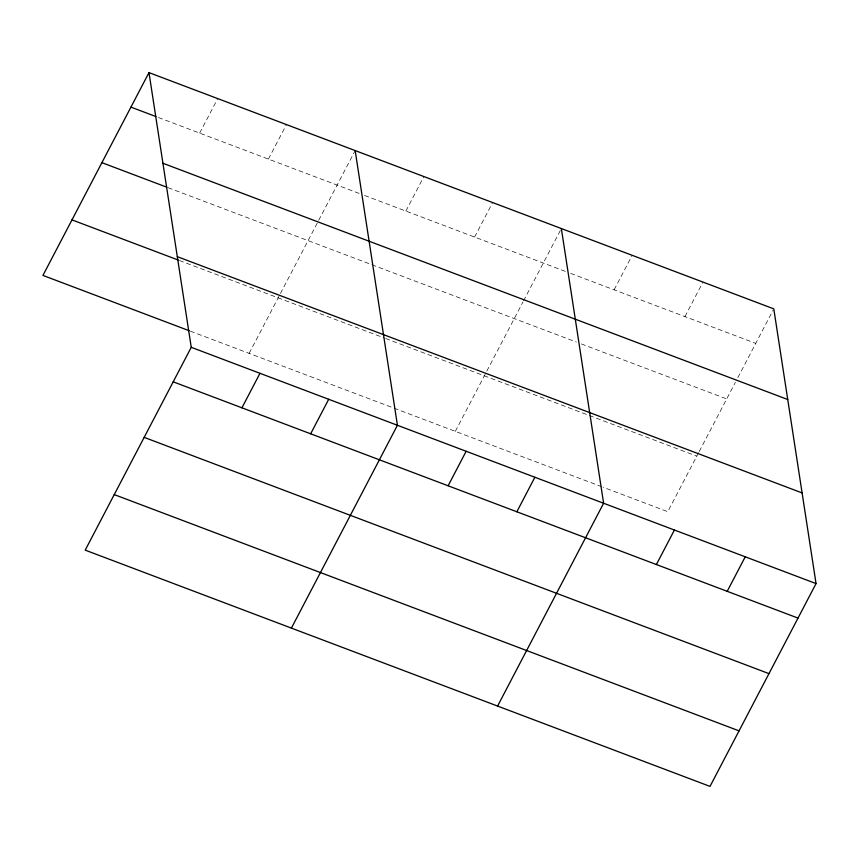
<?xml version="1.0" encoding="UTF-8"?>
<svg xmlns="http://www.w3.org/2000/svg" width="859" height="859" viewBox="0 0 859 859"><rect width="100%" height="100%" fill="white"/><g stroke="black" fill="none" stroke-linecap="round" stroke-linejoin="round"><path stroke-width="0.64" stroke-dasharray="4.29 3.22" d="M199.664 133.102L217.703 98.592M268.395 159.098L286.434 124.587M249.131 353.393L355.164 150.572M405.856 211.067L423.895 176.557M474.576 237.063L492.626 202.552M455.324 431.358L486.194 372.312M486.795 371.142L522.927 302.046M523.539 300.865L561.346 228.537M614.121 289.827L632.16 255.316M684.934 316.606L702.973 282.096M698.625 452.639L667.754 511.685L603.158 487.257M699.237 451.469L735.358 382.373M737.827 377.649L773.186 310.013M158.432 117.511L359.62 193.586M364.613 195.476L565.673 271.508M570.644 273.387L755.748 343.375M168.128 187.702L576.389 342.075M581.36 343.954L726.703 398.92M179.456 260.513L384.392 338.017M385.637 338.489L696.789 456.14M190.408 331.177L392.842 407.724M394.088 408.197L601.912 486.785"/><path stroke-width="1.29" d="M148.983 72.607L191.246 347.315L85.213 550.136L710.017 786.393L816.05 583.583L773.787 308.864L148.983 72.607L42.95 275.417L189.152 330.704M241.927 407.821L259.976 373.311M310.657 433.806L328.696 399.295M291.405 628.101L397.427 425.28L355.164 150.572M448.119 485.786L466.158 451.276M516.85 511.771L534.889 477.26M497.586 706.066L603.619 503.245L561.346 228.537M656.383 564.535L674.422 530.024M727.197 591.314L745.236 556.804M130.933 107.117L155.93 116.566M162.931 163.264L787.735 399.521M101.899 162.662L166.882 187.23M177.298 256.658L802.102 492.926M71.984 219.883L178.2 260.041M191.246 347.315L816.05 583.583M173.207 381.826L798.011 618.093M144.162 437.371L768.977 673.628M114.247 494.591L739.051 730.848"/></g></svg>
